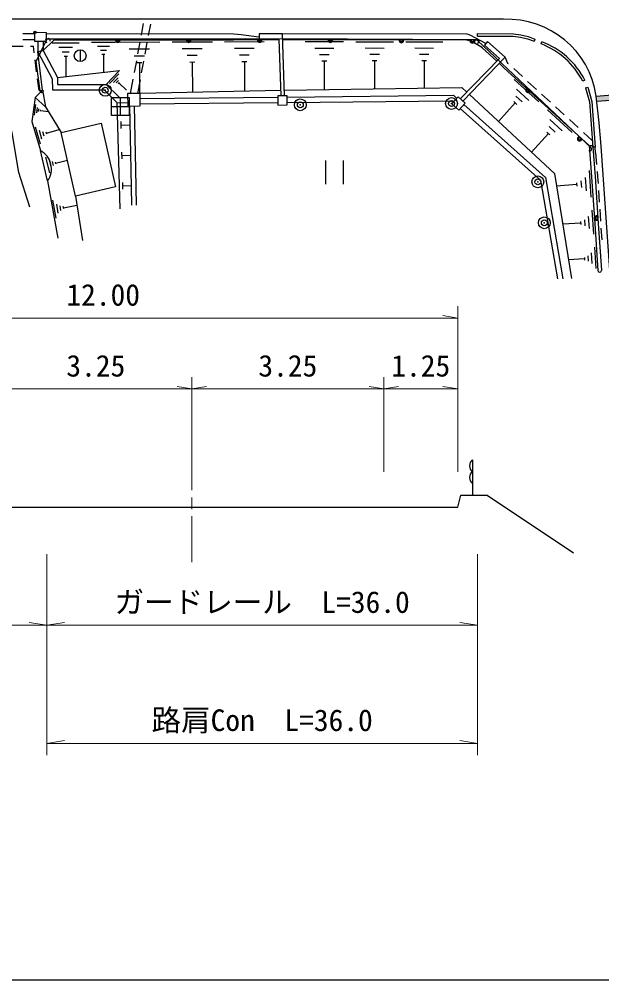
# Model space of a CAD drawing. Units: millimetres, scale not verified, with parts at other scales. Extents: x 40000 to 680000, y 20000 to 380000.
# Drawn here: x 283392 to 332692, y 205000 to 286293 of the extents above; entities that cross this region are included whole.
import ezdxf
from ezdxf.enums import TextEntityAlignment as Align

# ---------------------------------------------------------------- set-up
doc = ezdxf.new("R2010")
doc.units = ezdxf.units.MM
doc.header["$LTSCALE"] = 1000
doc.header["$PDMODE"] = 32
doc.header["$PDSIZE"] = 500
doc.linetypes.add('CHAIN', pattern=[18.5, 12, -1.5, 3.5, -1.5])
for name, color, linetype, lineweight in [('M-BGD', 7, 'Continuous', 25), ('M-BMK', 2, 'CHAIN', 13), ('M-STR-HTXT', 7, 'Continuous', 13), ('M-STR-STRC', 7, 'Continuous', 25), ('M-TTL-BAND', 7, 'Continuous', 25)]:
    doc.layers.add(name, color=color, linetype=linetype, lineweight=lineweight)
doc.styles.add('ＭＳ ゴシック', font='')
doc.styles.get('ＭＳ ゴシック').set_extended_font_data('MS Gothic')

msp = doc.modelspace()

# ---------------------------------------------------------------- hatches: boundary and pattern name
at = {"layer": 'M-STR-STRC'}
msp.add_hatch(color=256, dxfattribs=at).paths.add_polyline_path([(335088, 279569), (335055, 280018), (332224, 279793), (332275, 279345)])

# ---------------------------------------------------------------- linework, layer by layer
at = {"layer": 'M-BGD'}
for p, q in [((293889, 285924), (293706, 284941)), ((294492, 285885), (294309, 284902)), ((283692, 285087), (284722, 285088)), ((283693, 284587), (284716, 284588)), ((305675, 285055), (303687, 285055)), ((303687, 285055), (303687, 284605)), ((305389, 284605), (303687, 284605)), ((305548, 279809), (305389, 284605)), ((305848, 279813), (305675, 285055)), ((322882, 284247), (321555, 284956)), ((322170, 284871), (322171, 285071)), ((327037, 284615), (326971, 284426)), ((282739, 284014), (283739, 284020)), ((284339, 284023), (284594, 284025)), ((284669, 283439), (284594, 284025)), ((284973, 284409), (284963, 283556)), ((286308, 284485), (285414, 283651)), ((285423, 284404), (285414, 283651)), ((286176, 284296), (288469, 284304)), ((286751, 283916), (287897, 283920)), ((289502, 284347), (291539, 284354)), ((290012, 284009), (291031, 284012)), ((291822, 284355), (295295, 284367)), ((292692, 283779), (294428, 283785)), ((293597, 284351), (293414, 283368)), ((294200, 284312), (294017, 283329)), ((296325, 284371), (299736, 284383)), ((297180, 283806), (298886, 283812)), ((300767, 284387), (304117, 284399)), ((301606, 283831), (303281, 283837)), ((307588, 284401), (310843, 284393)), ((308401, 283856), (310028, 283853)), ((311874, 284391), (315068, 284384)), ((312671, 283857), (314268, 283853)), ((316098, 284381), (319233, 284374)), ((316881, 283857), (318448, 283854)), ((322586, 283867), (321704, 284399)), ((323803, 282747), (322583, 283870)), ((323035, 284400), (322768, 284102)), ((324027, 282979), (322768, 284102)), ((324529, 283067), (323035, 284400)), ((327551, 284201), (327622, 284388)), ((284963, 283556), (285414, 283651)), ((285374, 280302), (284963, 283556)), ((287039, 283535), (287612, 283537)), ((287183, 283153), (287470, 283154)), ((287327, 283154), (287333, 281434)), ((288552, 283700), (288552, 282700)), ((288552, 283700), (288552, 282700)), ((290268, 283670), (290778, 283672)), ((290397, 283331), (290651, 283332)), ((290524, 283331), (290530, 281803)), ((293128, 283202), (293996, 283205)), ((297609, 283239), (298461, 283242)), ((302027, 283275), (302865, 283278)), ((308807, 283313), (309620, 283311)), ((313069, 283323), (313868, 283322)), ((317271, 283334), (318055, 283332)), ((320714, 279553), (324027, 282979)), ((320933, 279348), (324529, 283067)), ((324753, 282552), (324529, 283067)), ((284869, 281851), (284744, 282843)), ((293304, 282778), (293122, 281795)), ((293347, 282624), (293781, 282625)), ((293564, 282625), (293574, 280020)), ((293907, 282739), (293725, 281756)), ((297824, 282671), (298250, 282672)), ((298037, 282672), (298046, 280113)), ((302239, 282717), (302657, 282719)), ((302448, 282718), (302457, 280205)), ((309009, 282770), (309416, 282769)), ((309212, 282769), (309207, 280328)), ((313268, 282791), (313667, 282790)), ((313467, 282790), (313462, 280394)), ((317466, 282811), (317858, 282810)), ((317662, 282811), (317657, 280460)), ((324416, 282183), (324023, 282544)), ((331623, 275600), (324416, 282183)), ((324795, 282514), (324753, 282552)), ((325976, 281435), (325238, 282109)), ((291037, 280845), (291809, 281674)), ((291368, 280923), (291754, 281338)), ((285070, 280264), (284944, 281256)), ((291603, 280898), (291796, 281106)), ((291789, 280822), (291886, 280925)), ((291838, 280873), (292459, 280295)), ((293012, 281205), (292788, 280001)), ((293615, 281166), (293400, 280007)), ((305833, 280276), (320856, 280509)), ((320856, 280509), (321269, 280127)), ((325280, 281192), (327357, 279294)), ((327157, 280356), (326419, 281030)), ((331265, 281132), (331086, 281041)), ((331317, 280495), (331509, 280550)), ((285070, 280264), (285374, 280302)), ((285374, 280302), (285625, 278881)), ((291191, 278155), (291191, 279655)), ((291191, 279655), (292691, 279655)), ((291191, 278155), (291191, 279655)), ((291191, 279655), (292691, 279655)), ((291941, 279655), (291941, 278155)), ((291941, 279655), (291941, 278155)), ((292691, 279655), (292691, 278155)), ((292691, 279655), (292691, 278155)), ((305533, 280266), (293624, 280010)), ((293628, 279578), (305272, 279698)), ((325426, 279788), (325946, 279314)), ((325483, 280372), (326522, 279423)), ((328339, 279277), (327600, 279951)), ((284692, 278179), (284809, 279073)), ((285625, 278881), (286939, 276712)), ((291191, 278905), (292691, 278905)), ((291191, 278905), (292691, 278905)), ((291665, 279253), (291908, 270243)), ((292733, 278949), (292836, 273554)), ((293133, 278953), (293236, 273562)), ((293632, 279128), (305278, 279248)), ((325370, 279205), (323946, 277647)), ((325240, 279323), (325499, 279086)), ((329520, 278198), (328782, 278872)), ((284870, 278383), (284928, 278830)), ((285034, 278475), (285063, 278699)), ((285190, 278512), (285204, 278623)), ((285197, 278568), (285868, 278480)), ((292691, 278155), (291191, 278155)), ((292691, 278155), (291191, 278155)), ((328088, 278627), (330181, 276714)), ((292025, 277037), (292009, 277634)), ((292017, 277335), (292764, 277355)), ((328235, 277212), (328758, 276734)), ((328292, 277800), (329339, 276844)), ((330702, 277118), (329963, 277793)), ((285181, 275718), (284759, 277167)), ((285317, 276150), (285106, 276875)), ((285506, 276402), (285400, 276765)), ((285721, 276563), (285668, 276744)), ((285695, 276654), (286782, 276971)), ((328178, 276624), (326744, 275054)), ((328047, 276744), (328309, 276504)), ((331883, 276039), (331145, 276714)), ((285795, 272604), (285183, 275174)), ((292094, 274464), (292079, 275045)), ((292086, 274755), (292813, 274774)), ((332137, 275467), (331937, 275453)), ((332173, 274992), (332137, 275467)), ((332173, 274992), (332253, 273996)), ((285970, 273301), (285654, 274630)), ((286113, 273686), (285954, 274351)), ((286295, 273905), (286215, 274238)), ((286496, 274041), (286457, 274207)), ((286477, 274124), (287473, 274361)), ((309316, 274327), (309316, 272327)), ((309316, 274327), (309316, 272327)), ((310816, 274327), (310816, 272327)), ((310816, 274327), (310816, 272327)), ((292836, 273554), (292894, 270561)), ((293236, 273562), (293294, 270568)), ((331618, 273503), (331776, 271242)), ((332301, 273397), (332334, 272985)), ((285795, 272604), (286670, 267751)), ((292163, 271907), (292148, 272473)), ((330557, 272435), (330577, 272153)), ((330924, 272603), (330963, 272037)), ((331281, 272911), (331360, 271781)), ((332334, 272985), (332372, 272400)), ((292156, 272190), (292862, 272209)), ((330567, 272294), (328871, 272176)), ((332411, 271801), (332476, 270803)), ((286517, 269443), (286243, 270965)), ((288162, 271331), (288739, 267552)), ((286702, 269869), (286565, 270630)), ((286921, 270105), (286853, 270486)), ((287158, 270246), (287124, 270436)), ((287141, 270341), (288282, 270547)), ((331853, 270128), (331994, 268100)), ((332514, 270205), (332579, 269207)), ((330901, 269170), (330919, 268917)), ((331230, 269321), (331265, 268814)), ((331550, 269598), (331621, 268584)), ((330910, 269044), (329389, 268938)), ((332619, 268608), (332686, 267610)), ((332071, 266995), (332197, 265183)), ((331228, 266026), (329870, 265932)), ((331220, 266139), (331236, 265913)), ((331514, 266273), (331546, 265821)), ((331801, 266521), (331864, 265615)), ((321750, 249000), (321750, 246000)), ((320500, 245000), (320771, 246000)), ((320771, 246000), (323000, 246000)), ((323000, 246000), (330303, 241132)), ((278000, 245000), (320500, 245000))]:
    msp.add_line(p, q, dxfattribs=at)
for points in [[(284723, 285188), (285683, 285176), (285674, 284401), (284714, 284412)], [(292564, 279999), (292574, 278948), (293634, 278958), (293624, 280010)], [(306073, 279036), (306062, 279816), (305271, 279805), (305281, 279025)], [(320007, 279142), (320583, 278602), (321119, 279174), (320543, 279713)], [(286939, 276712), (290326, 277482), (291549, 272102), (288162, 271331)]]:
    msp.add_lwpolyline(points, close=True, dxfattribs=at)
for points in [[(303672, 284786), (302177, 284965), (301564, 285031), (285701, 285057)], [(305391, 284553), (301537, 284531), (286308, 284485)], [(321704, 284399), (321247, 284520), (305673, 284555)], [(321555, 284956), (321312, 285020), (305675, 285055)], [(322170, 284871), (325199, 284859), (325816, 284767), (326404, 284624), (326971, 284426)], [(322171, 285071), (325214, 285058), (325855, 284964), (326461, 284816), (327037, 284615)], [(284970, 283528), (286184, 281235), (286201, 280324), (290574, 280315), (291665, 279253), (292572, 279211)], [(285414, 283651), (286632, 281350), (286642, 280773), (290757, 280764), (291857, 279695), (292567, 279662)], [(286632, 281350), (291869, 281959), (290757, 280764)], [(284293, 270394), (283370, 273322), (282806, 276684), (282149, 279588), (281295, 281069)], [(331317, 280495), (331661, 279307), (331937, 275453)], [(331509, 280550), (331859, 279342), (332137, 275467)], [(284735, 279664), (284468, 277627), (285183, 275174)], [(285625, 278881), (284735, 279664), (285374, 280302)], [(306064, 279706), (320131, 279851), (320426, 279589)], [(321489, 279923), (328701, 273240), (330122, 264354)], [(306070, 279256), (319962, 279399), (320118, 279260)], [(321016, 279064), (327937, 272900), (329402, 264334)], [(320708, 278735), (327520, 272669), (328948, 264321)], [(331623, 275600), (331836, 272949), (332092, 268987), (332359, 265014)]]:
    msp.add_lwpolyline(points, dxfattribs=at)
for centre, radius in [((284723, 285188), 100), ((288552, 283200), 500), ((288552, 283200), 500), ((290672, 280279), 500), ((290672, 280279), 500), ((319977, 279155), 500), ((319977, 279155), 500), ((307179, 279049), 500), ((307179, 279049), 500), ((327280, 272527), 500), ((327280, 272527), 500), ((327830, 269063), 500), ((327830, 269063), 500)]:
    msp.add_circle(centre, radius, dxfattribs=at)
for centre, radius, start, end in [((325230, 278046), 6578, 27.08098, 69.33182), ((325230, 278046), 6578, 27.08098, 69.33182), ((325230, 278046), 6778, 27.08098, 69.33182), ((325230, 278046), 6778, 27.08098, 69.33182), ((284367, 273622), 1753, 324.51785, 62.25551), ((322125, 248500), 625, 126.8699, 233.1301), ((322125, 247500), 625, 126.8699, 233.1301)]:
    msp.add_arc(centre, radius, start, end, dxfattribs=at)
for p in [(290672, 280279), (290672, 280279), (307179, 279049), (307179, 279049), (319977, 279155), (319977, 279155), (327280, 272527), (327280, 272527), (327830, 269063), (327830, 269063)]:
    msp.add_point(p, dxfattribs=at)
at = {"layer": 'M-BMK'}
for p, q in [((298000, 250301), (298000, 246424)), ((298000, 245824), (298000, 244824)), ((298000, 244224), (298000, 240348))]:
    msp.add_line(p, q, dxfattribs=at)
at = {"layer": 'M-STR-HTXT'}
for p, q in [((320500, 248000), (320500, 262000)), ((260500, 261000), (320500, 261000)), ((320500, 261000), (319250, 261208)), ((298000, 248000), (298000, 256000)), ((314250, 248000), (314250, 256000)), ((281750, 255000), (298000, 255000)), ((298000, 255000), (296750, 255208)), ((298000, 255000), (299250, 255208)), ((298000, 255000), (314250, 255000)), ((314250, 255000), (313000, 255208)), ((314250, 255000), (315500, 255208)), ((314250, 255000), (320500, 255000)), ((320500, 255000), (319250, 255208)), ((285733, 224000), (285733, 241032)), ((322169, 224000), (322169, 241032)), ((231672, 235000), (285733, 235000)), ((285733, 235000), (284233, 235250)), ((285733, 235000), (287233, 235250)), ((285733, 235000), (322169, 235000)), ((322169, 235000), (320669, 235250)), ((285733, 225000), (287233, 225250)), ((322169, 225000), (320669, 225250)), ((285733, 225000), (322169, 225000))]:
    msp.add_line(p, q, dxfattribs=at)
at = {"layer": 'M-STR-STRC'}
for p, q in [((322161, 284485), (331789, 275398)), ((332224, 279793), (335055, 280018)), ((332483, 277526), (332224, 279793)), ((332275, 279345), (335088, 279569))]:
    msp.add_line(p, q, dxfattribs=at)
for points in [[(324374, 286287), (248713, 286285), (186497, 284944), (183816, 284902), (178242, 284864), (174926, 284856)], [(285157, 280225), (284825, 282709), (285735, 284566)], [(285733, 284629), (301543, 284631), (302211, 284626), (305674, 284655), (322169, 284573)], [(333360, 265042), (332639, 275562), (332483, 277526)], [(331937, 275453), (332135, 272971), (332391, 269007), (332658, 265035)]]:
    msp.add_lwpolyline(points, dxfattribs=at)
for centre, radius in [((291733, 284517), 100), ((297733, 284518), 100), ((303734, 284526), 100), ((309732, 284522), 100), ((315732, 284493), 100), ((321732, 284463), 100), ((326448, 280284), 100), ((330811, 276166), 100), ((332249, 269461), 112), ((332249, 269461), 100)]:
    msp.add_circle(centre, radius, dxfattribs=at)
for centre, radius, start, end in [((324686, 278672), 7621, 8.4557, 92.34494), ((324686, 278672), 7621, 8.4557, 92.34494), ((285733, 284479), 150, 90.00805, 270.00805), ((285870, 284500), 150, 333.88907, 153.88907), ((291733, 284517), 188, 143.13815, 36.87795), ((291733, 284517), 150, 131.41767, 48.59843), ((291733, 284517), 112, 90.00808, 90.00802), ((297733, 284518), 188, 143.13815, 36.87795), ((297733, 284518), 150, 131.41767, 48.59843), ((297733, 284518), 112, 90.00808, 90.00802), ((303734, 284526), 188, 143.61383, 37.35363), ((303734, 284526), 150, 131.89335, 49.07411), ((303734, 284526), 112, 90.48375, 90.48371), ((309732, 284522), 188, 142.84675, 36.58654), ((309732, 284522), 150, 131.12627, 48.30702), ((309732, 284522), 112, 89.71668, 89.71661), ((315732, 284493), 188, 142.84675, 36.58654), ((315732, 284493), 150, 131.12627, 48.30702), ((315732, 284493), 112, 89.71668, 89.71662), ((321732, 284463), 188, 142.84675, 36.58654), ((321732, 284463), 150, 131.12627, 48.30702), ((321732, 284463), 112, 89.71668, 89.71662), ((322168, 284423), 150, 269.71665, 89.71665), ((322058, 284375), 150, 46.65556, 226.65556), ((326448, 280284), 188, 99.78566, 353.52545), ((285306, 280245), 150, 187.61833, 7.61833), ((326448, 280284), 150, 88.06518, 5.24593), ((326448, 280284), 112, 46.65557, 46.65554), ((330811, 276166), 188, 99.78566, 353.52545), ((330811, 276166), 150, 88.06518, 5.24593), ((330811, 276166), 112, 46.65557, 46.65554), ((331788, 275441), 150, 4.55572, 184.55572), ((331686, 275289), 150, 226.65556, 46.65556), ((332249, 269461), 188, 56.83364, 310.57343), ((332249, 269461), 150, 45.11316, 322.29392), ((332509, 265024), 150, 183.84377, 3.84377)]:
    msp.add_arc(centre, radius, start, end, dxfattribs=at)
at = {"layer": 'M-TTL-BAND'}
msp.add_line((40000, 205000), (579000, 205000), dxfattribs=at)

# ---------------------------------------------------------------- texts
at = {"layer": 'M-STR-HTXT', "style": 'ＭＳ ゴシック'}
for s, p in [('12.00', (290500, 261500)), ('3.25', (289875, 255500)), ('3.25', (306125, 255500)), ('1.25', (317375, 255500)), ('ガードレール\u3000L=36.0', (303951, 235500)), ('路肩Con\u3000L=36.0', (303951, 225500))]:
    msp.add_text(s, height=1833, dxfattribs=at).set_placement(p, align=Align.BOTTOM_CENTER)

doc.saveas('drawing.dxf')
